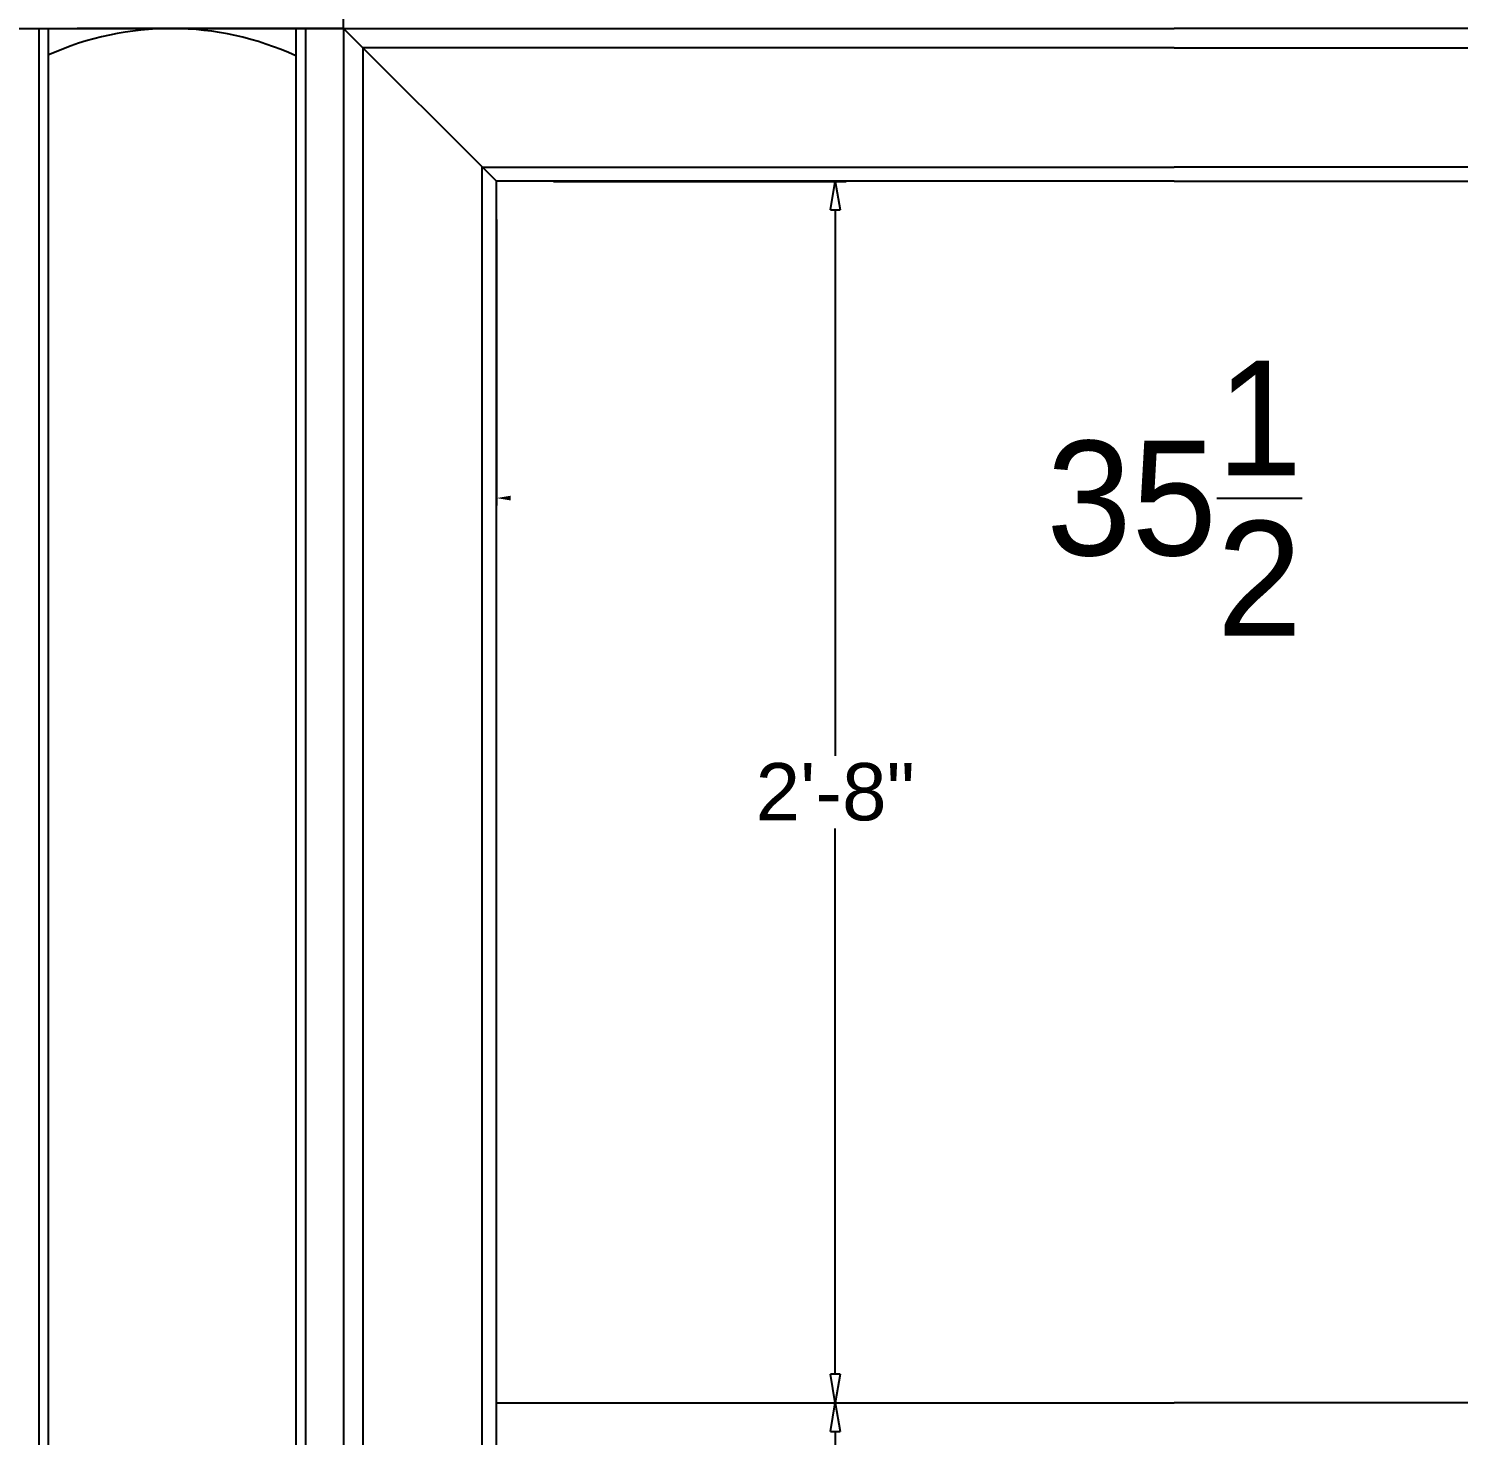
# Model space of a CAD drawing. Header units: millimetres. Extents: x 1155 to 2227, y 540 to 1342.
# Drawn here: x 1649.03 to 1686.47, y 1082.45 to 1119.31 of the extents above; entities that cross this region are included whole.
import ezdxf

# ---------------------------------------------------------------- set-up
doc = ezdxf.new("R2010")
doc.units = ezdxf.units.MM
doc.layers.add('dimension', color=4, linetype='Continuous')
doc.styles.get("Standard").update_dxf_attribs({"font": 'arial.ttf'})
doc.styles.add('Vcadd_Antique', font='Antique')
doc.dimstyles.new('25', dxfattribs={"dimscale": 1.5, "dimtxt": 1, "dimasz": 0.5, "dimexe": 0.1875, "dimexo": 1, "dimgap": 0.125, "dimtad": 0, "dimtih": 1, "dimtoh": 1, "dimdec": 4, "dimzin": 4, "dimdsep": 46, "dimlunit": 4, "dimtxsty": 'Standard', "dimblk1": 'CLOSEDBLANK', "dimblk2": 'CLOSEDBLANK', "dimsah": 1, "dimcen": -1, "dimclrd": 256, "dimclre": 256, "dimclrt": 256, "dimadec": 0, "dimazin": 0, "dimtfac": 1, "dimtdec": 4, "dimtofl": 0, "dimtmove": 0, "dimatfit": 3, "dimldrblk": 'CLOSEDBLANK', "dimfxl": 1, "dimtolj": 1, "dimtzin": 4, "dimarcsym": 0})

# ---------------------------------------------------------------- blocks, each defined once
blk = doc.blocks.new('_CLOSEDBLANK')
at = {"color": 0, "linetype": 'ByBlock'}
for p, q in [((-1, 0.167), (0, 0)), ((-1, 0.167), (-1, -0.167)), ((0, 0), (-1, -0.167))]:
    blk.add_line(p, q, dxfattribs=at)
blk = doc.blocks.new('*D290')
at = {"layer": 'Defpoints', "color": 0, "transparency": 16777216}
for p in [(1661.274, 1115.305), (1661.274, 1083.305), (1670.149, 1083.305)]:
    blk.add_point(p, dxfattribs=at)
at = {"layer": 'dimension', "lineweight": -2, "transparency": 16777216}
for p, q in [((1662.774, 1115.305), (1670.43, 1115.305)), ((1670.149, 1114.555), (1670.149, 1100.259)), ((1670.149, 1084.055), (1670.149, 1098.352)), ((1662.774, 1083.305), (1670.43, 1083.305))]:
    blk.add_line(p, q, dxfattribs=at)
at = {"layer": 'dimension', "lineweight": -2, "transparency": 16777216, "xscale": 0.75, "yscale": 0.75, "zscale": 0.75}
for p, rotation in [((1670.149, 1115.305), 90), ((1670.149, 1083.305), 270)]:
    blk.add_blockref('_CLOSEDBLANK', p, dxfattribs=dict(at, rotation=rotation))
at = {"layer": 'dimension', "transparency": 16777216, "insert": (1670.149, 1099.305), "char_height": 1.5, "attachment_point": 5}
blk.add_mtext('\\A1;2\'-8"', dxfattribs=at)
blk = doc.blocks.new('*D291')
at = {"layer": 'Defpoints', "color": 0, "transparency": 16777216}
for p in [(1661.274, 1083.305), (1670.149, 1083.305), (1661.774, 1071.306)]:
    blk.add_point(p, dxfattribs=at)
at = {"layer": 'dimension', "lineweight": -2, "transparency": 16777216}
for p, q in [((1662.774, 1083.305), (1670.43, 1083.305)), ((1670.149, 1082.555), (1670.149, 1078.246)), ((1670.149, 1072.056), (1670.149, 1076.365)), ((1663.274, 1071.306), (1670.43, 1071.306))]:
    blk.add_line(p, q, dxfattribs=at)
at = {"layer": 'dimension', "lineweight": -2, "transparency": 16777216, "xscale": 0.75, "yscale": 0.75, "zscale": 0.75}
for p, rotation in [((1670.149, 1083.305), 90), ((1670.149, 1071.306), 270)]:
    blk.add_blockref('_CLOSEDBLANK', p, dxfattribs=dict(at, rotation=rotation))
at = {"layer": 'dimension', "transparency": 16777216, "insert": (1670.149, 1077.306), "char_height": 1.5, "attachment_point": 5}
blk.add_mtext("\\A1;1'", dxfattribs=at)

msp = doc.modelspace()

# ---------------------------------------------------------------- linework, layer by layer
at = {"color": 0}
for p, q in [((1657.274, 1119.30549), (1657.274, 1119.80549)), ((1648.29905, 1119.30549), (1679.024, 1119.30549)), ((1649.29905, 1075.80581), (1649.29905, 1119.30549)), ((1649.54905, 1076.19001), (1649.54905, 1119.30549)), ((1657.274, 1119.30549), (1650.29905, 1119.30549)), ((1656.024, 1119.30549), (1656.024, 1076.19001)), ((1656.274, 1119.30549), (1656.274, 1075.80581)), ((1657.274, 1119.30549), (1661.274, 1115.30549)), ((1657.274, 1119.30549), (1657.274, 1075.80581)), ((1657.28198, 1119.30549), (1666.28198, 1119.30549)), ((1657.28198, 1119.30549), (1666.28198, 1119.30549)), ((1709.74895, 1119.30549), (1679.024, 1119.30549)), ((1679.024, 1118.80549), (1657.774, 1118.80549)), ((1657.774, 1118.80549), (1657.774, 1075.80581)), ((1679.024, 1118.80549), (1700.274, 1118.80549)), ((1660.899, 1115.68049), (1679.024, 1115.68049)), ((1660.899, 1075.80581), (1660.899, 1115.68049)), ((1697.149, 1115.68049), (1679.024, 1115.68049)), ((1679.024, 1115.30549), (1661.274, 1115.30549)), ((1661.274, 1083.30549), (1661.274, 1115.30549)), ((1661.274, 1076.80549), (1661.274, 1115.30549)), ((1679.024, 1115.30549), (1696.774, 1115.30549)), ((1661.274, 1114.30549), (1661.274, 1106.81062)), ((1661.274, 1083.30549), (1679.024, 1083.30549)), ((1696.774, 1083.30549), (1679.024, 1083.30549))]:
    msp.add_line(p, q, dxfattribs=at)
msp.add_arc((1652.75866, 1111.50628), 7.80096, 65.254934, 114.295186, dxfattribs=at)
msp.add_solid([(1661.649, 1107.07012), (1661.649, 1106.94512), (1661.274, 1107.00762)], dxfattribs=at)

# ---------------------------------------------------------------- texts
at = {"layer": 'dimension', "insert": (1679.024, 1107.00762), "char_height": 3, "attachment_point": 5, "style": 'Vcadd_Antique'}
msp.add_mtext('\\A1;35{\\H1.000000x;\\S1/2;}', dxfattribs=at)

# ---------------------------------------------------------------- dimensions: what is measured, and where the dimension line sits
at = {"layer": 'dimension'}
for p1, picture, middle in [((1661.274, 1115.30549), '*D290', (1670.149, 1099.30549)), ((1661.774, 1071.30581), '*D291', (1670.149, 1077.30565))]:
    dim = msp.add_linear_dim(base=(1670.149, 1083.30549), p1=p1, p2=(1661.274, 1083.30549), angle=90, dimstyle='25', dxfattribs=at)
    dim.commit()
    dim.dimension.update_dxf_attribs({"geometry": picture, "text_midpoint": middle})

doc.saveas('drawing.dxf')
